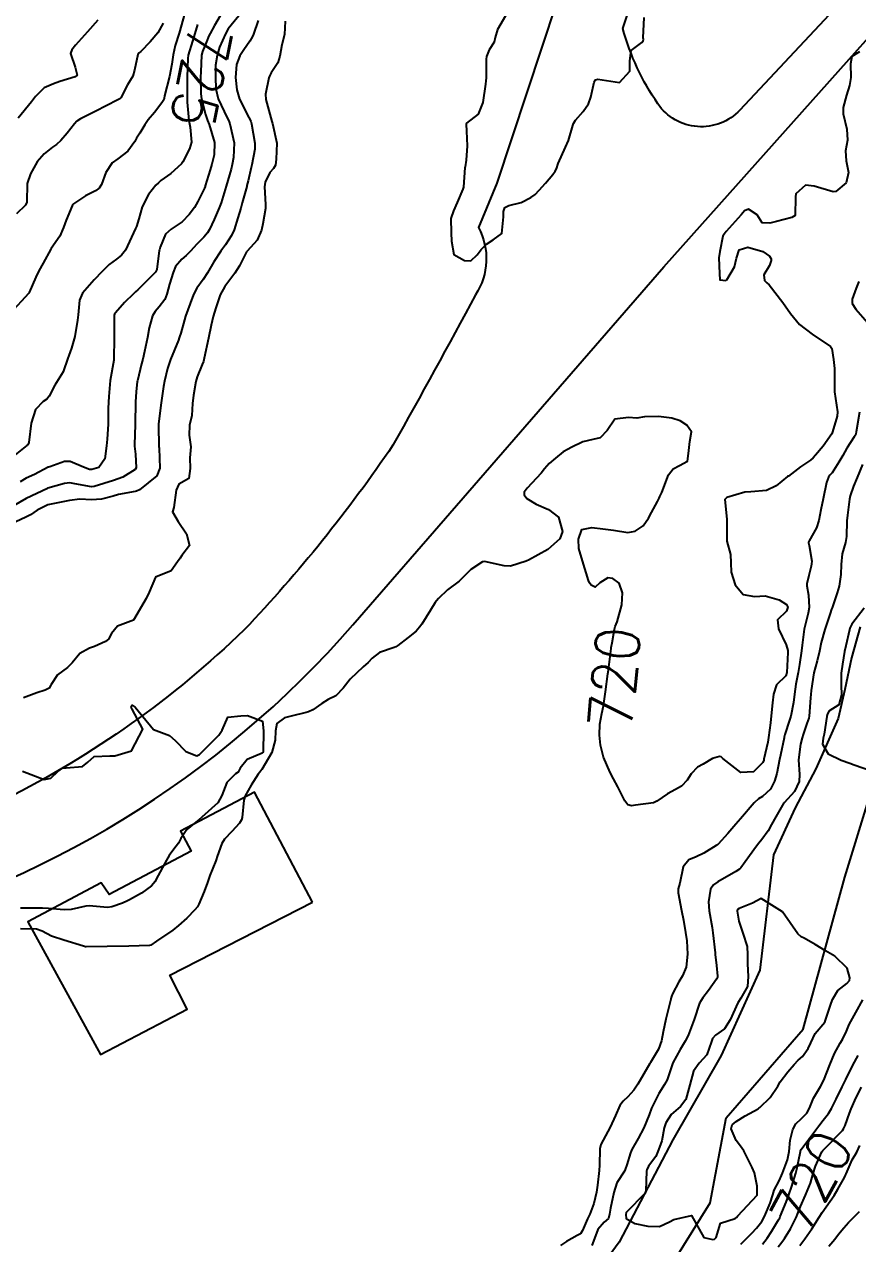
# Model space of a CAD drawing. Header units: metres. Extents: x 318500 to 325275, y 7408834 to 7428799.
# Drawn here: x 320160.2 to 320236.7, y 7414224 to 7414336 of the extents above; entities that cross this region are included whole.
import ezdxf
from ezdxf.enums import TextEntityAlignment as Align

# ---------------------------------------------------------------- set-up
doc = ezdxf.new("R2010")
doc.units = ezdxf.units.M
doc.header["$MEASUREMENT"] = 0
for name, color, linetype in [('Cotas', 45, 'Continuous'), ('Curvas de Nivel 1m', 11, 'Continuous'), ('Curvas de Nivel 5m', 15, 'Continuous'), ('Edificações', 30, 'Continuous'), ('Hidrografia', 140, 'Continuous'), ('Linha Férrea', 20, 'Continuous'), ('Vias Primárias', 230, 'Continuous')]:
    doc.layers.add(name, color=color, linetype=linetype)
doc.styles.add('Style-STANDARD', font='STANDARD.shx')

msp = doc.modelspace()

# ---------------------------------------------------------------- linework, layer by layer
at = {"layer": 'Curvas de Nivel 1m', "flags": 128}
for points, elevation in [([(320180.14, 7414337.12), (320178.88, 7414335.59), (320178.62, 7414335.14), (320178.09, 7414333.92), (320177.85, 7414333.16), (320177.72, 7414332.27), (320177.7, 7414331.16), (320177.74, 7414330.09), (320177.96, 7414329.15), (320178.77, 7414327.43), (320178.93, 7414327.14), (320179.03, 7414326.87), (320179.43, 7414325.13), (320179.37, 7414323.77), (320179.24, 7414323.13), (320179.14, 7414322.71), (320178.69, 7414321.14), (320178.22, 7414319.6), (320178.05, 7414319.15), (320177.59, 7414318.09), (320177.17, 7414317.16), (320176.96, 7414316.84), (320176.63, 7414316.45), (320175.99, 7414315.81), (320175.42, 7414315.18), (320175.02, 7414314.77), (320174.6, 7414314.42), (320174.04, 7414313.75), (320173.82, 7414313.2), (320173.48, 7414312.12), (320173.23, 7414311.21), (320173.04, 7414310.72), (320172.54, 7414310.06), (320172.15, 7414309.61), (320171.93, 7414309.23), (320171.62, 7414308.13), (320171.45, 7414307.24), (320171.19, 7414305.94), (320171.03, 7414305.24), (320170.92, 7414304.8), (320170.53, 7414303.25), (320170.52, 7414303.18), (320170.43, 7414302.25), (320170.35, 7414301.32), (320170.35, 7414301.25), (320170.33, 7414299.32), (320170.33, 7414299.25), (320170.26, 7414297.36), (320170.26, 7414297.25), (320170.36, 7414296.5), (320170.43, 7414295.25), (320170.34, 7414295.1), (320169.19, 7414294.4), (320168.33, 7414294.08), (320166.55, 7414293.53), (320166.32, 7414293.5), (320164.79, 7414293.79), (320164.33, 7414293.87), (320163.85, 7414293.81), (320162.31, 7414293.37), (320162.27, 7414293.35), (320160.3, 7414292.43), (320158.58, 7414291.41)], 723), ([(320174.9, 7414337.07), (320174.38, 7414335.2), (320174.01, 7414334.06), (320173.83, 7414333.21), (320173.71, 7414332.34), (320173.47, 7414331.21), (320173.01, 7414329.43), (320172.98, 7414329.22), (320172.95, 7414329.06), (320172.79, 7414328.79), (320172.1, 7414327.91), (320171.53, 7414327.24), (320171.22, 7414326.79), (320170.75, 7414326.01), (320170.46, 7414325.54), (320170.3, 7414325.25), (320169.64, 7414324.35), (320168.72, 7414323.65), (320168.23, 7414323.28), (320167.62, 7414322.38), (320167.23, 7414321.29), (320167.03, 7414320.95), (320166.68, 7414320.72), (320165.75, 7414320.24), (320164.66, 7414319.51), (320164.58, 7414319.41), (320164.54, 7414319.33), (320163.98, 7414318.01), (320163.73, 7414317.34), (320163.42, 7414316.54), (320162.61, 7414315.4), (320162.57, 7414315.35), (320161.88, 7414314.07), (320161.47, 7414313.37), (320161.19, 7414312.76), (320160.6, 7414311.38), (320160.55, 7414311.31), (320158.81, 7414309.41)], 726), ([(320178.34, 7414337.15), (320177.63, 7414335.9), (320177.21, 7414335.17), (320177.1, 7414334.95), (320176.87, 7414334.41), (320176.51, 7414333.51), (320176.43, 7414333.17), (320176.35, 7414331.66), (320176.34, 7414331.17), (320176.36, 7414329.62), (320176.41, 7414329.17), (320176.78, 7414327.71), (320176.97, 7414327.17), (320177.13, 7414326.8), (320177.63, 7414325.16), (320177.58, 7414324.01), (320177.37, 7414323.16), (320177.23, 7414322.65), (320176.77, 7414321.17), (320176.75, 7414321.11), (320176.69, 7414320.94), (320176.1, 7414319.74), (320175.78, 7414319.18), (320175.3, 7414318.53), (320174.65, 7414317.87), (320173.64, 7414317.2), (320173.12, 7414316.72), (320172.61, 7414315.54), (320172.55, 7414315.28), (320172.54, 7414315.22), (320172.32, 7414313.49), (320172.19, 7414313.23), (320170.56, 7414311.61), (320170.37, 7414311.44), (320170.16, 7414311.25), (320169.35, 7414310.46), (320168.53, 7414309.5), (320168.44, 7414309.37), (320168.41, 7414309.27), (320168.4, 7414307.37), (320168.4, 7414307.27), (320168.4, 7414307.17), (320168.38, 7414305.27), (320168.36, 7414305.16), (320168.03, 7414303.28), (320167.9, 7414301.81), (320167.88, 7414301.28), (320167.86, 7414300.72), (320167.84, 7414299.28), (320167.77, 7414297.89), (320167.7, 7414297.28), (320167.54, 7414296.09), (320167, 7414295.29), (320166.34, 7414295.09), (320166.13, 7414295.1), (320165.57, 7414295.31), (320164.35, 7414295.85), (320163.85, 7414295.83), (320162.5, 7414295.35), (320162.37, 7414295.32), (320162.34, 7414295.31), (320161.07, 7414294.63), (320160.32, 7414294.31), (320159.75, 7414293.96)], 724), ([(320181.63, 7414336.37), (320181.21, 7414335.11), (320181.1, 7414334.88), (320180.87, 7414334.46), (320180.32, 7414333.66), (320179.95, 7414333.12), (320179.63, 7414332.33), (320179.56, 7414331.13), (320179.67, 7414329.99), (320179.9, 7414329.12), (320180.77, 7414327.44), (320180.94, 7414327.11), (320181.02, 7414326.86), (320181.31, 7414325.1), (320181.31, 7414324.53), (320181.04, 7414323.11), (320180.98, 7414322.84), (320180.7, 7414321.62), (320180.6, 7414321.2), (320180.58, 7414321.11), (320180.17, 7414319.61), (320180.03, 7414319.12), (320179.77, 7414318.24), (320179.42, 7414317.13), (320179.17, 7414316.6), (320178.62, 7414315.75), (320178.36, 7414315.39), (320178.19, 7414315.15), (320177.56, 7414314.19), (320176.96, 7414313.16), (320176.57, 7414312.57), (320175.98, 7414311.76), (320175.7, 7414311.18), (320175.37, 7414310.36), (320174.95, 7414309.19), (320174.85, 7414308.86), (320174.51, 7414307.63), (320174.41, 7414307.29), (320174.37, 7414307.19), (320174.31, 7414307), (320173.57, 7414305.2), (320173.31, 7414304.37), (320173.01, 7414303.21), (320172.92, 7414302.74), (320172.72, 7414301.22), (320172.47, 7414299.29), (320172.47, 7414299.22), (320172.47, 7414299.15), (320172.51, 7414297.22), (320172.53, 7414297.06), (320172.6, 7414295.22), (320172.33, 7414294.53), (320170.74, 7414293.24), (320170.44, 7414293.12), (320170.32, 7414293.09), (320168.79, 7414292.79), (320168.31, 7414292.65), (320167.23, 7414292.37), (320166.31, 7414292.32), (320165.25, 7414292.37), (320164.3, 7414292.25), (320163.52, 7414292.11), (320162.3, 7414291.85), (320161.32, 7414291.36), (320160.72, 7414290.94), (320160.28, 7414290.72), (320159.37, 7414290.3)], 722), ([(320172.89, 7414336.12), (320172.4, 7414335.23), (320171.71, 7414334.39), (320170.85, 7414333.5), (320170.71, 7414333.39), (320170.57, 7414333.25), (320170.28, 7414331.81), (320170.1, 7414331.26), (320169.63, 7414330.45), (320169, 7414329.27), (320168.91, 7414329.16), (320168.8, 7414329.09), (320167.59, 7414328.48), (320166.78, 7414328.07), (320165.3, 7414327.32), (320164.98, 7414327.11), (320164.76, 7414326.88), (320164.08, 7414326.01), (320163.5, 7414325.34), (320163.1, 7414324.98), (320162.73, 7414324.73), (320161.96, 7414324.12), (320161.33, 7414323.37), (320160.7, 7414322.27), (320160.42, 7414321.38), (320160.39, 7414319.66), (320160.25, 7414319.39), (320159.43, 7414318.61)], 727), ([(320166.89, 7414336.4), (320165.94, 7414335.31), (320164.86, 7414334.09), (320164.51, 7414333.68), (320164.39, 7414333.33), (320164.83, 7414332.08), (320164.99, 7414331.33), (320164.82, 7414331.2), (320163.4, 7414330.75), (320162.81, 7414330.54), (320161.97, 7414330.19), (320161.17, 7414329.37), (320160.79, 7414328.9), (320159.59, 7414327.4)], 728), ([(320184.11, 7414336.29), (320184.04, 7414335.07), (320183.81, 7414334.13), (320183.63, 7414333.08), (320183.44, 7414332.48), (320182.83, 7414331.55), (320182.66, 7414331.26), (320182.61, 7414331.09), (320182.31, 7414329.59), (320182.32, 7414329.09), (320182.78, 7414327.42), (320182.89, 7414327.09), (320182.96, 7414326.89), (320183.33, 7414325.08), (320183.27, 7414323.63), (320183.21, 7414323.08), (320183.05, 7414322.75), (320182.71, 7414322.38), (320182.27, 7414321.52), (320182.21, 7414321.09), (320182.3, 7414319.46), (320182.29, 7414319.09), (320182.05, 7414317.69), (320181.92, 7414317.1), (320181.54, 7414316.19), (320180.61, 7414315.18), (320180.58, 7414315.14), (320180.56, 7414315.11), (320179.9, 7414313.81), (320179.47, 7414313.13), (320178.57, 7414311.91), (320178.15, 7414311.15), (320177.74, 7414309.96), (320177.5, 7414309.16), (320177.3, 7414308.37), (320177.05, 7414307.16), (320176.66, 7414305.34), (320176.64, 7414305.17), (320176.62, 7414305.02), (320176.47, 7414304.75), (320176.02, 7414303.61), (320175.91, 7414303.18), (320175.68, 7414301.92), (320175.6, 7414301.18), (320175.52, 7414300.07), (320175.31, 7414299.18), (320175.3, 7414298.27), (320175.43, 7414297.18), (320175.36, 7414296.18), (320175.38, 7414295.18), (320175.25, 7414294.26), (320174.33, 7414293.74), (320174.08, 7414293.19), (320173.88, 7414291.62), (320173.77, 7414291.2), (320174.28, 7414290.33), (320175.04, 7414289.18), (320175.32, 7414288.11), (320174.63, 7414287.19), (320174.46, 7414286.96), (320174.23, 7414286.62), (320173.64, 7414285.78), (320172.21, 7414285.22), (320171.6, 7414283.82), (320171.34, 7414283.23), (320170.16, 7414281.25), (320168.7, 7414280.71), (320168.14, 7414280.02), (320167.89, 7414279.52), (320167.59, 7414279.28), (320166.58, 7414278.84), (320166.12, 7414278.68), (320165.24, 7414278.19), (320164.55, 7414277.32), (320164.1, 7414276.89), (320163.19, 7414276.24), (320162.61, 7414275.34), (320162.42, 7414275), (320162.07, 7414274.83), (320161.28, 7414274.58), (320160.06, 7414274.1)], 721), ([(320236.8, 7414312.37), (320236.57, 7414311.77), (320236.19, 7414310.75), (320236.21, 7414310.37), (320236.55, 7414309.82), (320237.83, 7414308.35)], 719), ([(320236.87, 7414300.36), (320236.58, 7414298.55), (320236.53, 7414298.37), (320236.5, 7414298.27), (320236.4, 7414298.11), (320235.71, 7414297.05), (320235.33, 7414296.38), (320234.99, 7414295.76), (320234.35, 7414294.8), (320234.16, 7414294.58), (320234.03, 7414294.39), (320233.83, 7414293.89), (320233.53, 7414292.4), (320233.33, 7414291.38), (320233.14, 7414290.41), (320232.94, 7414289.75), (320232.26, 7414288.53), (320232.21, 7414288.47), (320232.18, 7414288.42), (320232.19, 7414288.36), (320232.26, 7414288.11), (320232.5, 7414286.67), (320232.47, 7414286.42), (320232.42, 7414286.23), (320232.22, 7414285.36), (320232.05, 7414284.59), (320232.05, 7414284.42), (320232.2, 7414283.54), (320232.25, 7414282.42), (320232.17, 7414281.91), (320231.8, 7414280.43), (320231.61, 7414278.96), (320231.56, 7414278.43), (320231.37, 7414277.17), (320231.24, 7414276.43), (320231.03, 7414275.38), (320230.91, 7414274.44), (320230.82, 7414273.68), (320230.56, 7414272.44), (320230.44, 7414272.05), (320230.02, 7414270.74), (320229.96, 7414270.51), (320229.94, 7414270.45), (320229.61, 7414268.85), (320229.53, 7414268.45), (320229.27, 7414267.16), (320229.08, 7414266.46), (320228.7, 7414265.72), (320227.95, 7414265.04), (320227.6, 7414264.82), (320227.2, 7414264.48), (320225.93, 7414263.01), (320225.5, 7414262.51), (320224.78, 7414261.64), (320223.89, 7414260.66), (320223.82, 7414260.6), (320223.72, 7414260.53), (320222.58, 7414259.84), (320221.87, 7414259.51), (320221.21, 7414259.22), (320220.68, 7414258.57), (320220.36, 7414257.08), (320220.23, 7414256.57), (320220.22, 7414256.19), (320220.53, 7414254.57), (320220.7, 7414253.67), (320220.89, 7414252.56), (320221, 7414251.79), (320221.07, 7414250.56), (320220.95, 7414249.35), (320220.61, 7414248.57), (320220.27, 7414248.02), (320219.7, 7414246.91), (320219.6, 7414246.68), (320219.58, 7414246.58), (320219.54, 7414246.42), (320219.09, 7414244.59), (320218.84, 7414243.41), (320218.69, 7414242.59), (320218.41, 7414241.82), (320217.66, 7414240.6), (320217.65, 7414240.57), (320217.62, 7414240.52), (320216.51, 7414238.62), (320216.15, 7414238.06), (320215.58, 7414237.46), (320215.15, 7414237.06), (320214.87, 7414236.64), (320214.46, 7414235.74), (320213.96, 7414234.65), (320213.53, 7414233.87), (320213.12, 7414233.06), (320213.03, 7414232.66), (320212.99, 7414231.18), (320212.96, 7414230.67), (320212.8, 7414229.33), (320212.71, 7414228.67), (320212.48, 7414227.64), (320212.09, 7414226.67), (320211.88, 7414226.23), (320211.42, 7414225.16), (320211.24, 7414224.86), (320210.94, 7414224.69), (320209.95, 7414224.15), (320209.4, 7414223.78)], 719), ([(320237.15, 7414295.57), (320236.66, 7414294.37), (320236.33, 7414293.58), (320236.01, 7414292.68), (320235.95, 7414292.37), (320235.76, 7414290.91), (320235.72, 7414290.38), (320235.69, 7414288.95), (320235.6, 7414288.38), (320235.29, 7414287.34), (320235.18, 7414286.38), (320235.17, 7414285.44), (320235, 7414284.38), (320234.81, 7414283.78), (320234.36, 7414282.39), (320234.31, 7414282.25), (320234.17, 7414281.88), (320233.68, 7414280.4), (320233.34, 7414279.2), (320233.19, 7414278.4), (320232.99, 7414277.53), (320232.69, 7414276.41), (320232.45, 7414274.78), (320232.4, 7414274.42), (320232.37, 7414274.12), (320232.24, 7414272.42), (320232.21, 7414272.25), (320232.04, 7414271.75), (320231.7, 7414270.75), (320231.61, 7414270.43), (320231.46, 7414269.87), (320231.28, 7414268.43), (320231.35, 7414267.06), (320231.32, 7414266.43), (320230.9, 7414265.5), (320229.94, 7414264.48), (320229.93, 7414264.46), (320229.2, 7414263.18), (320228.8, 7414262.46), (320228.48, 7414261.9), (320227.9, 7414261.1), (320227.62, 7414260.75), (320227.41, 7414260.48), (320226.78, 7414259.59), (320225.98, 7414258.5), (320225.86, 7414258.38), (320225.52, 7414258.16), (320223.85, 7414257.19), (320223.46, 7414256.92), (320223.18, 7414256.54), (320222.99, 7414255.37), (320223.07, 7414254.54), (320223.33, 7414253), (320223.39, 7414252.53), (320223.61, 7414250.68), (320223.63, 7414250.53), (320223.74, 7414249.53), (320223.84, 7414248.53), (320223.82, 7414248.44), (320223.73, 7414248.27), (320223.01, 7414247.23), (320222.47, 7414246.54), (320222.19, 7414246.05), (320221.68, 7414244.55), (320221.13, 7414243.09), (320220.87, 7414242.56), (320220.4, 7414241.81), (320219.73, 7414240.58), (320219.62, 7414240.3), (320219.19, 7414239), (320218.96, 7414238.59), (320218.43, 7414237.75), (320217.85, 7414236.6), (320217.77, 7414236.4), (320217.56, 7414235.8), (320217.05, 7414234.61), (320216.53, 7414233.62), (320215.96, 7414232.62), (320215.83, 7414232.31), (320215.5, 7414231.19), (320215.36, 7414230.76), (320215.28, 7414230.63), (320214.59, 7414229.53), (320214.3, 7414228.65), (320214.01, 7414227.22), (320213.92, 7414226.65), (320213.81, 7414226.28), (320213.43, 7414225.92), (320212.83, 7414225.25), (320212.62, 7414224.67), (320212.28, 7414223.79)], 718), ([(320237.29, 7414282.35), (320236.17, 7414280.89), (320236, 7414280.53), (320235.96, 7414280.37), (320235.62, 7414278.89), (320235.51, 7414278.38), (320235.3, 7414277.2), (320235.19, 7414276.38), (320235.2, 7414275.27), (320235.22, 7414274.38), (320234.97, 7414273.48), (320234.06, 7414272.89), (320233.91, 7414272.54), (320233.88, 7414272.39), (320233.64, 7414270.78), (320233.54, 7414270.4), (320233.48, 7414269.86), (320234.01, 7414268.98), (320235.18, 7414268.38), (320236, 7414268.1), (320236.4, 7414267.96), (320237.99, 7414267.4)], 717), ([(320159.97, 7414267.38), (320161.96, 7414266.6), (320162.57, 7414266.73), (320163.21, 7414267.34), (320163.65, 7414267.66), (320163.98, 7414267.69), (320165.49, 7414267.8), (320165.98, 7414268.19), (320166.57, 7414268.71), (320167.99, 7414268.77), (320168.47, 7414268.79), (320170, 7414269.25), (320171.02, 7414271.23), (320170.05, 7414273.07), (320169.96, 7414273.25), (320169.98, 7414273.32), (320170.05, 7414273.44), (320170.34, 7414273.25), (320172.02, 7414271.22), (320173.48, 7414270.66), (320174.01, 7414270.19), (320174.99, 7414269.18), (320175.99, 7414268.79), (320176.25, 7414268.91), (320176.49, 7414269.16), (320178.02, 7414270.69), (320178.31, 7414271.14), (320178.83, 7414272.34), (320180.04, 7414272.45), (320180.65, 7414272.5), (320182.03, 7414271.98), (320182.13, 7414271.09), (320182.08, 7414269.16), (320182.06, 7414269.09), (320182, 7414269.03), (320180.63, 7414268.46), (320179.98, 7414267.66), (320179.8, 7414267.28), (320179.55, 7414267.12), (320178.76, 7414266.32), (320178.29, 7414265.13), (320177.93, 7414264.48), (320176.45, 7414263.16), (320176.17, 7414262.91), (320175.91, 7414262.7), (320175.07, 7414262), (320174.52, 7414261.18), (320174.3, 7414260.77), (320173.88, 7414260.22), (320173.44, 7414259.62), (320173.22, 7414259.2), (320172.43, 7414257.8), (320172.12, 7414257.22), (320172.02, 7414257.04), (320171.83, 7414256.84), (320170.9, 7414256.16), (320169.81, 7414255.55), (320169.61, 7414255.45), (320169.16, 7414255.25), (320168.17, 7414254.9), (320167.8, 7414254.86), (320166.1, 7414255), (320165.81, 7414254.98), (320164.45, 7414254.66), (320163.8, 7414254.64), (320162.38, 7414254.76), (320161.8, 7414254.8), (320160.38, 7414254.79), (320159.8, 7414254.77)], 721), ([(320225.98, 7414223.92), (320226.57, 7414224.48), (320226.97, 7414224.92), (320227.42, 7414225.38), (320227.9, 7414225.99), (320228.16, 7414226.46), (320228.66, 7414227.66), (320228.9, 7414228.45), (320229.03, 7414228.88), (320229.48, 7414229.73), (320229.7, 7414230.22), (320229.79, 7414230.44), (320230.27, 7414231.67), (320230.4, 7414232.43), (320230.5, 7414233.46), (320230.76, 7414234.43), (320231.02, 7414234.95), (320231.56, 7414235.47), (320232.03, 7414235.94), (320232.29, 7414236.41), (320232.66, 7414237.32), (320233.3, 7414238.39), (320233.61, 7414238.97), (320234.14, 7414240.38), (320234.58, 7414241.44), (320235.1, 7414242.38), (320235.3, 7414242.73), (320235.67, 7414243.49), (320235.94, 7414244.1), (320236.08, 7414244.36), (320236.54, 7414245.21), (320237.19, 7414246.35)], 718), ([(320227.97, 7414223.9), (320228.39, 7414224.46), (320228.79, 7414225.07), (320229.44, 7414226.15), (320229.55, 7414226.33), (320229.6, 7414226.44), (320230.13, 7414227.76), (320230.38, 7414228.43), (320230.65, 7414229.25), (320231.02, 7414230.42), (320231.12, 7414230.8), (320231.44, 7414232.42), (320231.46, 7414232.49), (320231.52, 7414232.62), (320232.86, 7414234.4), (320233.15, 7414234.79), (320233.55, 7414235.3), (320234.02, 7414235.93), (320234.29, 7414236.38), (320234.73, 7414237.23), (320235.28, 7414238.36), (320235.61, 7414239.05), (320236.26, 7414240.36), (320236.75, 7414241.23)], 719), ([(320231.4, 7414223.78), (320231.66, 7414224.16), (320231.85, 7414224.41), (320232.51, 7414225.32), (320233.18, 7414226.39), (320233.44, 7414226.81), (320234.54, 7414228.37), (320234.88, 7414228.96), (320235.49, 7414230.03), (320235.6, 7414230.24), (320235.65, 7414230.36), (320236.2, 7414231.67), (320236.63, 7414232.35), (320236.91, 7414232.96)], 721), ([(320234.06, 7414223.72), (320234.6, 7414224.37), (320234.96, 7414224.82), (320235.43, 7414225.4), (320235.88, 7414225.91), (320236.33, 7414226.35), (320236.88, 7414226.91)], 722)]:
    msp.add_lwpolyline(points, dxfattribs=dict(at, elevation=elevation))
at = {"layer": 'Curvas de Nivel 1m', "elevation": 717, "flags": 128}
msp.add_lwpolyline([(320229.81, 7414254.45), (320227.83, 7414255.66), (320227.06, 7414255.25), (320225.81, 7414254.75), (320225.66, 7414254.65), (320225.63, 7414254.5), (320225.8, 7414253.59), (320226.17, 7414252.49), (320226.55, 7414251.27), (320226.59, 7414250.49), (320226.58, 7414249.66), (320226.66, 7414248.49), (320226.6, 7414247.6), (320225.96, 7414246.5), (320225.7, 7414246.09), (320225, 7414244.51), (320224.47, 7414243.71), (320223.66, 7414243.11), (320223.38, 7414242.8), (320223.27, 7414242.53), (320222.85, 7414241.31), (320222.15, 7414240.54), (320221.61, 7414239.81), (320221.29, 7414238.55), (320220.93, 7414237.21), (320220.43, 7414236.57), (320219.56, 7414235.81), (320219.07, 7414235.07), (320218.94, 7414234.59), (320218.71, 7414233.41), (320218.42, 7414232.59), (320218.15, 7414231.95), (320217.5, 7414231.06), (320217.34, 7414230.75), (320217.32, 7414230.6), (320217.25, 7414228.81), (320217.19, 7414228.6), (320215.44, 7414226.81), (320215.41, 7414226.63), (320215.43, 7414226.27), (320216.23, 7414225.82), (320217.42, 7414225.57), (320218.49, 7414225.52), (320219.43, 7414225.95), (320219.83, 7414226.17), (320221.44, 7414226.55), (320222.56, 7414224.53), (320223.41, 7414224.34), (320223.55, 7414224.37), (320223.7, 7414224.52), (320224.11, 7414225.83), (320225.44, 7414226.28), (320225.57, 7414226.37), (320225.69, 7414226.5), (320227.46, 7414228.41), (320227.48, 7414228.47), (320227.47, 7414229.24), (320227.22, 7414230.47), (320227.02, 7414230.95), (320226.25, 7414232.49), (320225.93, 7414232.9), (320225.53, 7414233.42), (320225.09, 7414234.5), (320225.19, 7414234.86), (320225.55, 7414235.17), (320226.36, 7414235.69), (320227.57, 7414236.34), (320227.64, 7414236.4), (320227.72, 7414236.47), (320228.67, 7414237.37), (320229.37, 7414238.44), (320229.6, 7414238.82), (320230.3, 7414239.74), (320230.86, 7414240.43), (320231.24, 7414240.82), (320231.63, 7414241.14), (320232.17, 7414241.89), (320232.39, 7414242.41), (320232.79, 7414243.27), (320233.68, 7414244.32), (320233.71, 7414244.36), (320233.72, 7414244.39), (320234.2, 7414245.88), (320234.39, 7414246.38), (320234.88, 7414247.21), (320235.72, 7414247.85), (320235.96, 7414248.14), (320236, 7414248.37), (320235.74, 7414249.28), (320234.6, 7414250.38), (320233.76, 7414250.87), (320232.81, 7414251.44), (320231.78, 7414252.02), (320231.52, 7414252.16), (320231.2, 7414252.43), (320229.81, 7414254.45)], close=True, dxfattribs=at)
at = {"layer": 'Curvas de Nivel 5m', "flags": 128}
for points, elevation in [([(320204.35, 7414336.8), (320203.63, 7414335.55), (320203.41, 7414334.81), (320203.31, 7414334.37), (320202.86, 7414333.66), (320202.61, 7414333.07), (320202.58, 7414332.82), (320202.57, 7414331.08), (320202.55, 7414330.82), (320202.5, 7414330.51), (320202.28, 7414328.83), (320201.85, 7414327.77), (320200.77, 7414326.94), (320200.74, 7414326.89), (320200.73, 7414326.85), (320200.76, 7414326.18), (320200.84, 7414324.85), (320200.73, 7414323.53), (320200.64, 7414322.93), (320200.63, 7414322.85), (320200.49, 7414321.06), (320200.44, 7414320.85), (320199.9, 7414319.63), (320199.56, 7414318.86), (320199.34, 7414318.17), (320199.36, 7414316.86), (320199.4, 7414316.09), (320199.6, 7414314.86), (320200.6, 7414314.32), (320201.17, 7414314.28), (320201.76, 7414314.83), (320202.12, 7414315.33), (320202.62, 7414315.82), (320203.23, 7414316.21), (320204.02, 7414316.8), (320204.17, 7414318.31), (320204.17, 7414318.8), (320204.28, 7414319.19), (320204.67, 7414319.36), (320205.8, 7414319.65), (320206.68, 7414320.1), (320207.07, 7414320.38), (320207.46, 7414320.76), (320208.03, 7414321.42), (320208.71, 7414322.22), (320208.93, 7414322.52), (320209.03, 7414322.74), (320209.2, 7414323.21), (320209.87, 7414324.72), (320210.14, 7414325.33), (320210.54, 7414326.71), (320210.59, 7414326.89), (320210.78, 7414327.19), (320211.5, 7414327.99), (320211.97, 7414328.7), (320212.2, 7414329.31), (320212.5, 7414330.69), (320212.62, 7414330.9), (320212.82, 7414330.97), (320214.82, 7414330.66), (320215.76, 7414331.72), (320215.77, 7414332.65), (320215.89, 7414333.61), (320216.88, 7414334.35), (320217.01, 7414334.5), (320217.02, 7414334.63), (320217.01, 7414334.76), (320217.08, 7414336.63)], 720), ([(320176.06, 7414336.01), (320175.81, 7414335.18), (320175.59, 7414334.47), (320175.2, 7414333.19), (320175.16, 7414332.87), (320175.11, 7414331.19), (320175.1, 7414330.9), (320175.11, 7414329.19), (320175.12, 7414328.87), (320175.27, 7414327.18), (320175.38, 7414326.56), (320175.5, 7414325.18), (320175.33, 7414324.58), (320174.72, 7414323.38), (320174.59, 7414323.19), (320173.6, 7414322.31), (320172.7, 7414321.65), (320172.46, 7414321.45), (320172.24, 7414321.23), (320171.55, 7414320.36), (320170.98, 7414319.25), (320170.65, 7414318.15), (320170.45, 7414317.44), (320170.37, 7414317.25), (320169.82, 7414316.06), (320169.45, 7414315.26), (320169.07, 7414314.8), (320168.6, 7414314.43), (320167.94, 7414313.93), (320167.3, 7414313.29), (320166.57, 7414312.54), (320165.5, 7414311.32), (320165.22, 7414310.65), (320165.09, 7414309.32), (320165.04, 7414308.81), (320164.77, 7414307.33), (320164.73, 7414307.1), (320164.48, 7414306.25), (320164.24, 7414305.57), (320164.15, 7414305.33), (320163.71, 7414304.09), (320163.26, 7414303.34), (320162.95, 7414302.84), (320162.43, 7414301.84), (320162.21, 7414301.57), (320161.89, 7414301.36), (320161.16, 7414300.62), (320160.76, 7414299.37), (320160.57, 7414297.58), (320160.46, 7414297.38), (320160.42, 7414297.33), (320160.37, 7414297.3), (320159.29, 7414296.46)], 725), ([(320236.87, 7414333.48), (320236.18, 7414333.06), (320236.04, 7414332.38), (320236.08, 7414331.13), (320235.95, 7414330.38), (320235.69, 7414329.5), (320235.38, 7414328.38), (320235.39, 7414327.78), (320235.72, 7414326.38), (320235.77, 7414325.36), (320235.59, 7414324.38), (320235.64, 7414323.47), (320235.86, 7414322.38), (320235.65, 7414321.44), (320234.69, 7414320.64), (320234.47, 7414320.62), (320232.7, 7414321.14), (320231.92, 7414321.22), (320231.04, 7414320.44), (320230.99, 7414320.15), (320230.97, 7414318.45), (320230.66, 7414318.25), (320229.24, 7414317.88), (320228.65, 7414317.73), (320227.93, 7414317.76), (320227.48, 7414318.49), (320226.67, 7414319.03), (320226.3, 7414318.88), (320225.99, 7414318.51), (320224.64, 7414316.98), (320224.43, 7414316.74), (320224.33, 7414316.53), (320224.03, 7414315.12), (320223.94, 7414314.54), (320224.01, 7414313.11), (320224.04, 7414312.54), (320224.58, 7414312.47), (320224.7, 7414312.53), (320225.39, 7414313.72), (320225.58, 7414314.52), (320225.83, 7414315.3), (320226.63, 7414315.52), (320227.98, 7414315.12), (320228.61, 7414314.72), (320228.75, 7414314.47), (320228.76, 7414314.32), (320228.6, 7414313.84), (320228.08, 7414312.98), (320228.16, 7414312.48), (320228.37, 7414312.26), (320228.58, 7414312.06), (320229.84, 7414310.46), (320230.54, 7414309.43), (320231.37, 7414308.44), (320232.52, 7414307.53), (320234.21, 7414306.39), (320234.34, 7414306.23), (320234.49, 7414305.2), (320234.57, 7414304.39), (320234.57, 7414304.3), (320234.58, 7414302.39), (320234.59, 7414302.25), (320234.84, 7414300.39), (320234.81, 7414300), (320234.4, 7414298.56), (320234.33, 7414298.39), (320233.54, 7414297.25), (320232.83, 7414296.41), (320232.61, 7414296.18), (320232.36, 7414295.96), (320231.45, 7414295.33), (320230.34, 7414294.49), (320230.31, 7414294.48), (320230.27, 7414294.45), (320229.21, 7414293.59), (320228.33, 7414293.16), (320226.89, 7414293.05), (320226.33, 7414293.02), (320224.7, 7414292.52), (320224.51, 7414292.33), (320224.7, 7414290.52), (320224.68, 7414290.12), (320224.69, 7414288.52), (320225.01, 7414287.28), (320225.06, 7414286.52), (320225.09, 7414285.65), (320225.46, 7414284.51), (320226.2, 7414283.62), (320227.24, 7414283.44), (320228.2, 7414283.48), (320229.51, 7414283.13), (320230.18, 7414282.69), (320230.28, 7414282.45), (320230.18, 7414282.08), (320229.34, 7414281.29), (320229.44, 7414280.46), (320230.14, 7414279), (320230.28, 7414278.45), (320230.29, 7414278.29), (320230.19, 7414276.45), (320230.1, 7414276.13), (320229.24, 7414275.31), (320228.97, 7414274.46), (320228.88, 7414273.65), (320228.77, 7414272.46), (320228.7, 7414271.81), (320228.52, 7414270.47), (320228.45, 7414270.03), (320228.1, 7414268.47), (320228.08, 7414268.39), (320228, 7414268.16), (320227.15, 7414267.31), (320225.98, 7414267.26), (320224.31, 7414268.53), (320224.16, 7414268.69), (320224, 7414268.72), (320223.38, 7414268.54), (320222.51, 7414268.02), (320221.99, 7414267.74), (320221.4, 7414267.14), (320221.03, 7414266.56), (320220.52, 7414266.01), (320219.96, 7414265.7), (320219.24, 7414265.3), (320218.26, 7414264.61), (320217.94, 7414264.47), (320216.31, 7414264.25), (320215.94, 7414264.2), (320215.59, 7414264.29), (320215.33, 7414264.64), (320214.67, 7414265.94), (320214.28, 7414266.66), (320213.98, 7414267.26), (320213.37, 7414268.67), (320213.09, 7414269.75), (320212.98, 7414270.68), (320213.01, 7414271.7), (320213.21, 7414272.67), (320213.36, 7414273.37), (320213.55, 7414274.67), (320213.76, 7414276.33), (320213.8, 7414276.66), (320213.84, 7414276.93), (320214.05, 7414278.66), (320214.06, 7414278.73), (320214.14, 7414279.18), (320214.37, 7414280.44), (320214.44, 7414280.66), (320214.6, 7414281.09), (320215.04, 7414282.65), (320215.1, 7414283.75), (320214.79, 7414284.65), (320214.22, 7414285.08), (320213.74, 7414285.14), (320213.03, 7414284.68), (320212.59, 7414284.29), (320212.21, 7414284.48), (320212.07, 7414284.69), (320211.99, 7414284.91), (320211.42, 7414286.7), (320211.1, 7414287.85), (320211.05, 7414288.7), (320211.37, 7414289.6), (320212.28, 7414289.76), (320213.29, 7414289.65), (320214.27, 7414289.51), (320215.59, 7414289.32), (320216.27, 7414289.42), (320216.99, 7414289.91), (320217.5, 7414290.62), (320217.76, 7414291.16), (320218.31, 7414292.17), (320218.47, 7414292.46), (320218.54, 7414292.61), (320218.72, 7414293), (320219.32, 7414294.6), (320219.77, 7414295.16), (320220.35, 7414295.46), (320221.06, 7414295.87), (320221.16, 7414296.57), (320221.29, 7414297.67), (320221.44, 7414298.56), (320221.02, 7414299.18), (320220.41, 7414299.56), (320219.64, 7414299.82), (320218.41, 7414299.97), (320217.11, 7414299.93), (320216.41, 7414299.82), (320215.64, 7414299.87), (320214.41, 7414299.71), (320213.68, 7414298.67), (320213.06, 7414298.01), (320212.39, 7414297.85), (320211.45, 7414297.64), (320210.38, 7414297.13), (320210.1, 7414296.98), (320209.65, 7414296.72), (320208.95, 7414296.14), (320208.35, 7414295.65), (320207.94, 7414295.16), (320207.62, 7414294.75), (320206.33, 7414293.38), (320206.07, 7414293.03), (320206.06, 7414292.77), (320206.31, 7414292.42), (320207.17, 7414291.9), (320208.3, 7414291.42), (320209.23, 7414290.73), (320209.59, 7414289.4), (320209.33, 7414288.72), (320208.25, 7414287.74), (320206.45, 7414286.77), (320206.3, 7414286.7), (320206.24, 7414286.68), (320204.8, 7414286.21), (320204.23, 7414286.25), (320202.41, 7414286.64), (320202.24, 7414286.62), (320201.16, 7414285.9), (320200.21, 7414284.97), (320200.15, 7414284.91), (320200.08, 7414284.85), (320199.02, 7414284.04), (320198.19, 7414283.24), (320198.01, 7414283.04), (320197.89, 7414282.87), (320197.47, 7414282.18), (320196.65, 7414280.89), (320196.46, 7414280.6), (320196.15, 7414280.24), (320195.4, 7414279.65), (320194.47, 7414278.92), (320194.27, 7414278.79), (320194.13, 7414278.73), (320192.79, 7414278.28), (320192.11, 7414277.75), (320191.72, 7414277.35), (320191.29, 7414276.96), (320190.09, 7414275.82), (320189.43, 7414274.99), (320188.77, 7414274.3), (320188.06, 7414273.96), (320187.48, 7414273.59), (320186.64, 7414273.02), (320186.25, 7414272.82), (320186.05, 7414272.76), (320184.65, 7414272.44), (320184.04, 7414272.29), (320183.35, 7414271.75), (320183.22, 7414271.07), (320183.18, 7414270.24), (320182.87, 7414269.08), (320181.98, 7414267.52), (320181.78, 7414267.29), (320181.63, 7414267.09), (320180.97, 7414266.09), (320180.43, 7414265.11), (320180.32, 7414264.72), (320180.16, 7414263.11), (320180.11, 7414262.91), (320179.91, 7414262.59), (320179.2, 7414261.82), (320178.53, 7414261.13), (320178.28, 7414260.74), (320177.87, 7414259.54), (320177.76, 7414259.24), (320177.73, 7414259.14), (320177.2, 7414257.79), (320176.97, 7414257.15), (320176.66, 7414256.32), (320176.17, 7414255.16), (320176.04, 7414254.92), (320175.8, 7414254.64), (320175.08, 7414253.88), (320174.31, 7414253.18), (320173.78, 7414252.76), (320172.29, 7414251.74), (320171.76, 7414251.39), (320171.63, 7414251.35), (320169.76, 7414251.29), (320167.76, 7414251.27), (320165.83, 7414251.23), (320165.76, 7414251.24), (320165.57, 7414251.3), (320163.77, 7414251.85), (320162.65, 7414252.22), (320161.77, 7414252.68), (320161.27, 7414252.86), (320159.78, 7414252.88)], 720), ([(320229.4, 7414223.66), (320229.75, 7414224.09), (320230, 7414224.43), (320230.53, 7414225.32), (320231.09, 7414226.42), (320231.19, 7414226.67), (320231.45, 7414227.38), (320231.91, 7414228.41), (320232.36, 7414229.52), (320232.61, 7414230.4), (320232.82, 7414231.08), (320233.43, 7414232.39), (320233.52, 7414232.51), (320235.3, 7414234.36), (320235.4, 7414234.5), (320235.55, 7414234.81), (320235.97, 7414235.95), (320236.12, 7414236.35), (320236.56, 7414237.38), (320237.05, 7414238.35)], 720)]:
    msp.add_lwpolyline(points, dxfattribs=dict(at, elevation=elevation))
at = {"layer": 'Edificações'}
msp.add_lwpolyline([(320186.61, 7414255.34), (320181.29, 7414265.44), (320174.49, 7414261.86), (320175.46, 7414260.02), (320167.95, 7414256.04), (320167.21, 7414257.1), (320160.48, 7414253.52), (320167.14, 7414241.33), (320175.12, 7414245.51), (320173.5, 7414248.62), (320186.61, 7414255.34)], close=True, dxfattribs=at)
at = {"layer": 'Hidrografia'}
for points in [[(320236.95, 7414280.64), (320236.15, 7414277.79), (320235.53, 7414274.89), (320234.91, 7414272.22), (320232.87, 7414267.6), (320230.96, 7414264), (320228.98, 7414259.68), (320227.71, 7414249.1), (320224.18, 7414241.24), (320219.74, 7414233.49), (320214.8, 7414224.09), (320207.14, 7414213.62)], [(320219.16, 7414221.3), (320223.17, 7414227.72), (320224.64, 7414235.52), (320231.71, 7414243.66), (320235.53, 7414257.62), (320237.82, 7414265.12)]]:
    msp.add_lwpolyline(points, dxfattribs=at)
at = {"layer": 'Linha Férrea'}
msp.add_lwpolyline([(320223.39, 7414139.11, -0.076005), (320320.44, 7414312, -0.027328), (320414.07, 7414419.91, -0.009752), (320494.14, 7414502.31), (320539.58, 7414547.56, -0.011191), (320630.31, 7414631.79), (320756.6, 7414744.3), (320803.26, 7414786.66, 0.019521), (320844.17, 7414825.78, 0.046857), (320912.06, 7414907.56, 0.028693), (320959.44, 7414990.44), (320996.91, 7415059.89, -0.026975), (321044.53, 7415137.19, -0.050883), (321124.04, 7415226.54, -0.025562), (321181.81, 7415273.24, -0.010464), (321204.93, 7415290.01), (321276, 7415340.1, 0.037465), (321348.3, 7415399.17, 0.070178), (321431.57, 7415506.43, 0.032105), (321468.49, 7415582.4, 0.011032), (321478.31, 7415606.63)], format="xyb", dxfattribs=at)
at = {"layer": 'Vias Primárias'}
for points in [[(320254.5, 7414358.67), (320253.69, 7414357.84), (320225.88, 7414328.13, -0.47838), (320218.36, 7414328.69, -0.084752), (320215.13, 7414335.64), (320218.55, 7414346.03), (320220.79, 7414355.24), (320224.83, 7414380.73), (320227.07, 7414395), (320229.25, 7414417.58), (320231.05, 7414438.73), (320232.79, 7414457.02), (320235.03, 7414478.61), (320236.78, 7414498.52), (320238.27, 7414515.26, 0.043), (320238.33, 7414536.22), (320235.22, 7414550.66), (320231.61, 7414567.16), (320229.73, 7414575.61)], [(320213.02, 7414556.24), (320223.15, 7414538.97), (320226.25, 7414533.28), (320229.48, 7414523.73), (320230.84, 7414518.2), (320230.54, 7414509.1), (320229.94, 7414500), (320229.19, 7414489.84), (320227.75, 7414477.39), (320226.51, 7414463.86), (320224.89, 7414445.97), (320223.4, 7414430.81), (320222.21, 7414418.04), (320217.19, 7414377.75), (320213.15, 7414350.42), (320203.57, 7414321.42), (320201.87, 7414317.33, -0.272506), (320201.61, 7414311.16, -0.003802), (320194.01, 7414297.33, -0.041398), (320180.35, 7414280.37, -0.075704), (320158.4, 7414264.78, -0.009848), (320124.24, 7414254.09, -0.04966), (320077.99, 7414250.63, -0.058189), (320021.7, 7414258.11)], [(320019.05, 7414248.75, 0.036649), (320072.55, 7414243.5, 0.09573), (320143.68, 7414252.25, 0.153755), (320190.33, 7414280.81), (320218.91, 7414313.72), (320255.24, 7414354.49), (320256.16, 7414356.62)]]:
    msp.add_lwpolyline(points, format="xyb", dxfattribs=at)

# ---------------------------------------------------------------- texts
at = {"layer": 'Cotas', "style": 'Style-STANDARD'}
for s, rotation, p in [('725', 258.5509, (320176.39, 7414331.2, 725)), ('720', 84.6695, (320214.35, 7414275.95, 720)), ('720', 61.4732, (320232.48, 7414229.73, 720))]:
    msp.add_text(s, height=4, rotation=rotation, dxfattribs=at).set_placement(p, align=Align.MIDDLE_CENTER)

doc.saveas('drawing.dxf')
